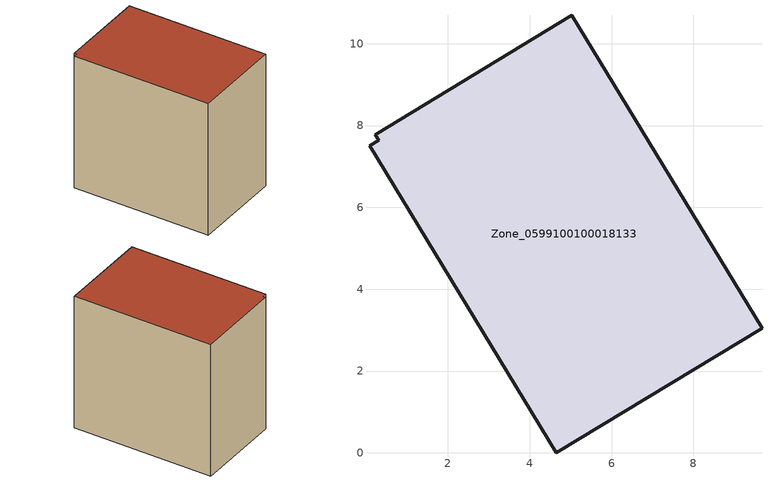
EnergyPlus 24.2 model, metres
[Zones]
Zone_0599100100018133
 floor ground (C_G): 0.3,7.64 0.22,7.78 5.02,10.7 9.68,3.05 4.65,0 0.08,7.5 z0
 wall outside (C_F): 4.65,0 9.68,3.05 5.02,10.7 0.22,7.78 0.3,7.64 0.08,7.5 4.65,0 z0:8.66
 roof outside (C_R): 0.3,7.64 0.08,7.5 4.65,0 9.68,3.05 5.02,10.7 0.22,7.78 z8.66
[BUILDING]
Pand.0599100100018133: North Axis=0; Terrain=City; Loads Convergence Tolerance Value=0.04; Temperature Convergence Tolerance Value=0.4; Solar Distribution=FullExterior; Maximum Number of Warmup Days=25; Minimum Number of Warmup Days=1
[Site:Location]
Rotterdam.The.Hague.AP_ZH_NLD Design_Conditions: Latitude=51.96; Longitude=4.45; Time Zone=1; Elevation=-4.5
[SITE:GROUNDTEMPERATURE:BUILDINGSURFACE]
18, 18, 18, 18, 18, 18, 18, 18, 18, 18, 18, 18
[MATERIAL] Thermal Absorptance=0.9; Solar Absorptance=0.7; Visible Absorptance=0.7
Name | Roughness | Thickness | Conductivity | Density | Specific Heat
G.TC.2015-2018 | MediumSmooth | 0.15 | 0.0428571 | 540 | 1210
F.TC.2015-2018 | Rough | 0.3 | 0.0666667 | 1920 | 840
R.TC.2015-2018 | MediumRough | 0.2 | 0.0333333 | 1500 | 1000
[CONSTRUCTION]
C_G: G.TC.2015-2018
C_F: F.TC.2015-2018
C_R: R.TC.2015-2018
[ZONE]
Zone_0599100100018133: Type=1; Multiplier=1; Ceiling Height=Autocalculate; Volume=Autocalculate; Floor Area=autocalculate; Part of Total Floor Area=Yes
[ZONEINFILTRATION:DESIGNFLOWRATE]
Infil_Zone_0599100100018133: Zone or ZoneList or Space or SpaceList=Zone_0599100100018133; Schedule=AlwaysOn; Design Flow Rate Calculation Method=Flow/Area; Flow Rate per Floor Area=0.0015; Constant Term Coefficient=1; Temperature Term Coefficient=0; Velocity Term Coefficient=0; Velocity Squared Term Coefficient=0
[HVACTEMPLATE:ZONE:IDEALLOADSAIRSYSTEM]
Zone_0599100100018133: Maximum Heating Supply Air Temperature=50; Minimum Cooling Supply Air Temperature=13; Maximum Heating Supply Air Humidity Ratio=0.0156; Minimum Cooling Supply Air Humidity Ratio=0.0077; Heating Limit=NoLimit; Cooling Limit=NoLimit; Dehumidification Control Type=ConstantSensibleHeatRatio; Cooling Sensible Heat Ratio=0.7; Dehumidification Setpoint=60; Humidification Control Type=None; Humidification Setpoint=30; Outdoor Air Method=None; Outdoor Air Flow Rate per Person=0.00944; Outdoor Air Flow Rate per Zone Floor Area=0; Outdoor Air Flow Rate per Zone=0; Demand Controlled Ventilation Type=None; Outdoor Air Economizer Type=NoEconomizer; Heat Recovery Type=None; Sensible Heat Recovery Effectiveness=0.7; Latent Heat Recovery Effectiveness=0.65
[ZONECONTROL:THERMOSTAT]
ThermostatControl_Zone_0599100100018133: Zone or ZoneList=Zone_0599100100018133; Control Type Schedule=DualSetpointControlType; Control 1=Thermostat_Zone_0599100100018133; Temperature Difference Between Cutout And Setpoint=0
[THERMOSTATSETPOINT:DUALSETPOINT]
Thermostat_Zone_0599100100018133: Heating Setpoint Temperature Schedule=HeatingSetpoint_Zone_0599100100018133; Cooling Setpoint Temperature Schedule=CoolingSetpoint_Zone_0599100100018133
[SCHEDULE:COMPACT]
HeatingSetpoint_Zone_0599100100018133: Through: 12/31, For: AllDays, Until: 24:00, 21
CoolingSetpoint_Zone_0599100100018133: Through: 12/31, For: AllDays, Until: 24:00, 24
DualSetpointControlType: Through: 12/31, For: AllDays, Until: 24:00, 4
AlwaysOn: Through: 12/31, For: AllDays, Until: 24:00, 1
